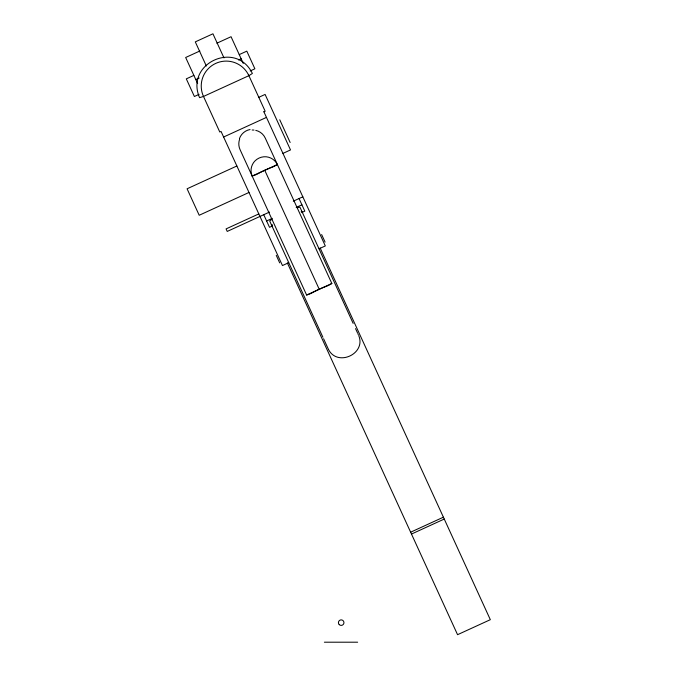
<?xml version="1.0" encoding="UTF-8"?>
<svg xmlns="http://www.w3.org/2000/svg" width="676" height="676" viewBox="0 0 676 676"><rect width="100%" height="100%" fill="white"/><g stroke="black" fill="none" stroke-linecap="round" stroke-linejoin="round"><path stroke-width="1.01" d="M239.448 138.555C241.104 133.924 245.185 130.375 250.052 129.538M248.886 75.67L252.376 73.473C236.085 39.884 184.776 63.375 199.564 97.657L203.501 96.448L248.886 75.67A24.953 24.953 0 0 0 215.805 63.367A24.953 24.953 0 0 0 203.501 96.448L219.785 132.006L221.052 131.431L282.458 265.558L288.703 262.694M277.363 164.513L274.794 166.009A5.957 1.698 -24.6 0 1 272.022 167.276A30.69 8.763 -24.6 0 0 257.742 173.816A5.957 1.698 -24.6 0 1 254.962 175.084L252.148 176.056C250.23 171.662 250.838 166.457 253.593 162.553A14.027 13.833 -24.6 0 1 266.2 156.781C270.958 157.246 275.293 160.187 277.363 164.513L252.148 176.056M255.765 130.358A13.866 13.866 0 0 1 265.271 138.107L331.84 283.489L329.263 284.985A5.957 1.698 -24.6 0 1 326.491 286.261A30.69 8.763 -24.6 0 0 312.211 292.801A5.957 1.698 -24.6 0 1 309.439 294.068L306.625 295.032L240.065 149.649A13.866 13.866 0 0 1 239.676 139.045M199.851 50.996L185.672 57.494L197.645 83.638M216.869 43.205L231.048 36.715L243.284 63.434M193.868 75.391L186.306 78.855L194.384 96.499L199.107 94.336M239.245 54.612L246.808 51.148L254.886 68.8L250.162 70.963M195.786 79.591L199.209 78.027M238.603 59.987L241.171 58.812M258.485 97.462L265.102 94.429L290.511 149.937L282.948 153.401M263.91 111.81L265.169 111.236L248.599 75.036M223.604 137.017L266.462 117.396M236.87 165.992L187.083 188.79L199.2 215.264L248.988 192.466M258.815 213.912L226.071 228.902L227.229 231.429L269.487 212.078M293.3 201.178L302.823 196.817M266.614 220.968L272.335 218.348M296.189 207.431L301.91 204.811M272.115 226.122L269.521 227.313L263.75 214.706M301.978 212.45L304.817 211.149L299.045 198.541M319.064 248.793L325.317 245.937L263.843 111.667M306.625 295.032L331.84 283.489M410.628 532.198L443.405 517.191M411.481 534.057L444.259 519.05M324.379 642.2L357.646 642.2M328.519 349.526C337.501 367.144 366.35 353.793 358.719 335.55M279.763 119.787L290.148 142.484M321.624 234.547L325.088 242.109M320.128 247.931L490.328 619.681L457.559 634.688L287.351 262.93M353.159 323.398L299.941 207.16A16.697 1.115 -24.6 0 0 297.288 207.811M355.542 328.612L357.503 332.888M357.874 333.699L358.322 334.679M223.984 57.916L212.94 33.8L195.296 41.878L206.332 65.994M264.755 170.284L319.233 289.26M322.9 337.248L269.69 221.018A16.697 1.115 -24.6 0 1 271.913 219.43M323.576 338.718L328.308 349.061M276.247 255.317L279.703 262.888M252.156 130.02A13.866 13.866 0 0 1 253.973 130.071M272.2 225.15A16.638 1.115 -24.6 0 1 271.566 225.125A16.697 1.115 -24.6 0 0 272.462 225.007M301.428 211.774A16.638 1.115 -24.6 0 0 301.817 211.275A16.697 1.115 -24.6 0 1 301.15 211.875M339.225 624.599A2.772 2.772 0 0 0 343.864 623.348A2.772 2.772 0 0 0 340.476 619.96A2.772 2.772 0 0 0 339.225 624.599"/></g></svg>
